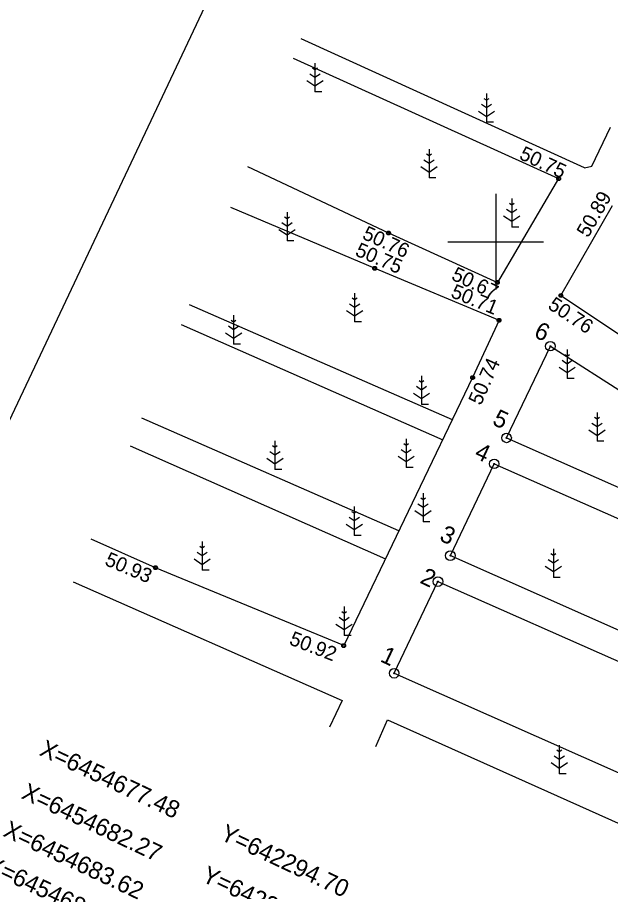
# Model space of a CAD drawing. Extents: x 642240 to 642385, y 6454578 to 6454752.
# Drawn here: x 642275.03 to 642306, y 6454666.45 to 6454711.71 of the extents above; entities that cross this region are included whole.
import ezdxf

# ---------------------------------------------------------------- set-up
doc = ezdxf.new("R2010")
doc.units = 0
for name, color, linetype in [('ABIJOONIS', 7, 'Continuous'), ('KOORDPUNKT', 7, 'Continuous'), ('KORGUS', 7, 'Continuous'), ('MOOTMPUNKT', 7, 'Continuous'), ('PUU', 7, 'Continuous'), ('TEE', 7, 'Continuous'), ('VORK', 7, 'Continuous'), ('VORMISTUS', 7, 'Continuous')]:
    doc.layers.add(name, color=color, linetype=linetype)

msp = doc.modelspace()

# ---------------------------------------------------------------- linework, layer by layer
at = {"layer": 'ABIJOONIS'}
for p, q in [((642300.569, 6454689.765), (642302.855, 6454694.549)), ((642302.855, 6454694.549), (642326.5, 6454679.424)), ((642300.569, 6454689.765), (642336.427, 6454673.878)), ((642297.635, 6454683.621), (642299.923, 6454688.411)), ((642299.923, 6454688.411), (642334.508, 6454673.088)), ((642297.635, 6454683.621), (642327.721, 6454670.292)), ((642294.703, 6454677.483), (642296.988, 6454682.267)), ((642296.988, 6454682.267), (642325.802, 6454669.501)), ((642294.703, 6454677.483), (642319.022, 6454666.708))]:
    msp.add_line(p, q, dxfattribs=at)
at = {"layer": 'KOORDPUNKT'}
for centre, radius in [((642302.855, 6454694.549), 0.25), ((642302.855, 6454694.549), 0.025), ((642302.855, 6454694.549), 0.0221), ((642302.855, 6454694.549), 0.0191), ((642302.855, 6454694.549), 0.0161), ((642302.855, 6454694.549), 0.0132), ((642302.855, 6454694.549), 0.0102), ((642302.855, 6454694.549), 0.00726), ((642302.855, 6454694.549), 0.0043), ((642300.569, 6454689.765), 0.25), ((642300.569, 6454689.765), 0.025), ((642300.569, 6454689.765), 0.0221), ((642300.569, 6454689.765), 0.0191), ((642300.569, 6454689.765), 0.0161), ((642300.569, 6454689.765), 0.0132), ((642300.569, 6454689.765), 0.0102), ((642300.569, 6454689.765), 0.00726), ((642300.569, 6454689.765), 0.0043), ((642299.923, 6454688.411), 0.25), ((642299.923, 6454688.411), 0.025), ((642299.923, 6454688.411), 0.0221), ((642299.923, 6454688.411), 0.0191), ((642299.923, 6454688.411), 0.0161), ((642299.923, 6454688.411), 0.0132), ((642299.923, 6454688.411), 0.0102), ((642299.923, 6454688.411), 0.00726), ((642299.923, 6454688.411), 0.0043), ((642297.635, 6454683.621), 0.25), ((642297.635, 6454683.621), 0.025), ((642297.635, 6454683.621), 0.0221), ((642297.635, 6454683.621), 0.0191), ((642297.635, 6454683.621), 0.0161), ((642297.635, 6454683.621), 0.0132), ((642297.635, 6454683.621), 0.0102), ((642297.635, 6454683.621), 0.00726), ((642297.635, 6454683.621), 0.0043), ((642296.988, 6454682.267), 0.25), ((642296.988, 6454682.267), 0.025), ((642296.988, 6454682.267), 0.0221), ((642296.988, 6454682.267), 0.0191), ((642296.988, 6454682.267), 0.0161), ((642296.988, 6454682.267), 0.0132), ((642296.988, 6454682.267), 0.0102), ((642296.988, 6454682.267), 0.00726), ((642296.988, 6454682.267), 0.0043), ((642294.703, 6454677.483), 0.25), ((642294.703, 6454677.483), 0.025), ((642294.703, 6454677.483), 0.0221), ((642294.703, 6454677.483), 0.0191), ((642294.703, 6454677.483), 0.0161), ((642294.703, 6454677.483), 0.0132), ((642294.703, 6454677.483), 0.0102), ((642294.703, 6454677.483), 0.00726), ((642294.703, 6454677.483), 0.0043)]:
    msp.add_circle(centre, radius, dxfattribs=at)
at = {"layer": 'KORGUS'}
for centre in [(642303.284, 6454703.291), (642294.406, 6454700.456), (642293.686, 6454698.612), (642300.09, 6454697.877), (642303.397, 6454697.191), (642300.175, 6454695.9), (642298.797, 6454692.909), (642282.247, 6454682.993), (642292.067, 6454678.925)]:
    msp.add_circle(centre, 0.1, dxfattribs=at)
at = {"layer": 'MOOTMPUNKT'}
for centre in [(642303.284, 6454703.291), (642294.406, 6454700.456), (642293.686, 6454698.612), (642300.09, 6454697.877), (642303.397, 6454697.191), (642300.175, 6454695.9), (642298.797, 6454692.909), (642282.247, 6454682.993), (642292.067, 6454678.925)]:
    msp.add_circle(centre, 0.075, dxfattribs=at)
at = {"layer": 'PUU'}
for p, q in [((642290.57, 6454709.32), (642290.57, 6454707.82)), ((642290.57, 6454708.57), (642290.303, 6454708.748)), ((642290.57, 6454708.97), (642290.446, 6454709.053)), ((642290.694, 6454709.053), (642290.57, 6454708.97)), ((642290.837, 6454708.748), (642290.57, 6454708.57)), ((642290.146, 6454708.409), (642290.57, 6454708.127)), ((642290.57, 6454708.127), (642290.994, 6454708.409)), ((642290.93, 6454707.82), (642290.57, 6454707.82)), ((642299.52, 6454707.73), (642299.52, 6454706.23)), ((642299.52, 6454707.38), (642299.396, 6454707.463)), ((642299.644, 6454707.463), (642299.52, 6454707.38)), ((642299.096, 6454706.819), (642299.52, 6454706.537)), ((642299.52, 6454706.98), (642299.253, 6454707.158)), ((642299.787, 6454707.158), (642299.52, 6454706.98)), ((642299.52, 6454706.537), (642299.944, 6454706.819)), ((642299.88, 6454706.23), (642299.52, 6454706.23)), ((642296.52, 6454704.48), (642296.396, 6454704.563)), ((642296.52, 6454704.83), (642296.52, 6454703.33)), ((642296.644, 6454704.563), (642296.52, 6454704.48)), ((642296.52, 6454704.08), (642296.253, 6454704.258)), ((642296.787, 6454704.258), (642296.52, 6454704.08)), ((642296.096, 6454703.919), (642296.52, 6454703.637)), ((642296.52, 6454703.637), (642296.944, 6454703.919)), ((642296.88, 6454703.33), (642296.52, 6454703.33)), ((642300.84, 6454701.91), (642300.716, 6454701.993)), ((642300.84, 6454702.26), (642300.84, 6454700.76)), ((642300.964, 6454701.993), (642300.84, 6454701.91)), ((642289.11, 6454701.55), (642289.11, 6454700.05)), ((642300.84, 6454701.51), (642300.573, 6454701.688)), ((642301.107, 6454701.688), (642300.84, 6454701.51)), ((642289.11, 6454700.8), (642288.843, 6454700.978)), ((642289.11, 6454701.2), (642288.986, 6454701.283)), ((642289.234, 6454701.283), (642289.11, 6454701.2)), ((642289.377, 6454700.978), (642289.11, 6454700.8)), ((642300.416, 6454701.349), (642300.84, 6454701.067)), ((642300.84, 6454701.067), (642301.264, 6454701.349)), ((642288.686, 6454700.639), (642289.11, 6454700.357)), ((642289.11, 6454700.357), (642289.534, 6454700.639)), ((642301.2, 6454700.76), (642300.84, 6454700.76)), ((642289.47, 6454700.05), (642289.11, 6454700.05)), ((642292.64, 6454697.32), (642292.64, 6454695.82)), ((642292.64, 6454696.97), (642292.516, 6454697.053)), ((642292.764, 6454697.053), (642292.64, 6454696.97)), ((642292.216, 6454696.409), (642292.64, 6454696.127)), ((642292.64, 6454696.57), (642292.373, 6454696.748)), ((642292.907, 6454696.748), (642292.64, 6454696.57)), ((642292.64, 6454696.127), (642293.064, 6454696.409)), ((642286.32, 6454696.16), (642286.32, 6454694.66)), ((642286.32, 6454695.41), (642286.053, 6454695.588)), ((642286.32, 6454695.81), (642286.196, 6454695.893)), ((642286.444, 6454695.893), (642286.32, 6454695.81)), ((642286.587, 6454695.588), (642286.32, 6454695.41)), ((642293, 6454695.82), (642292.64, 6454695.82)), ((642285.896, 6454695.249), (642286.32, 6454694.967)), ((642286.32, 6454694.967), (642286.744, 6454695.249)), ((642286.68, 6454694.66), (642286.32, 6454694.66)), ((642303.73, 6454694.37), (642303.73, 6454692.87)), ((642303.73, 6454693.62), (642303.463, 6454693.798)), ((642303.73, 6454694.02), (642303.606, 6454694.103)), ((642303.854, 6454694.103), (642303.73, 6454694.02)), ((642303.997, 6454693.798), (642303.73, 6454693.62)), ((642303.306, 6454693.459), (642303.73, 6454693.177)), ((642303.73, 6454693.177), (642304.154, 6454693.459)), ((642296.13, 6454693.01), (642296.13, 6454691.51)), ((642304.09, 6454692.87), (642303.73, 6454692.87)), ((642296.13, 6454692.26), (642295.863, 6454692.438)), ((642296.13, 6454692.66), (642296.006, 6454692.743)), ((642296.254, 6454692.743), (642296.13, 6454692.66)), ((642296.397, 6454692.438), (642296.13, 6454692.26)), ((642295.706, 6454692.099), (642296.13, 6454691.817)), ((642296.13, 6454691.817), (642296.554, 6454692.099)), ((642296.49, 6454691.51), (642296.13, 6454691.51)), ((642305.29, 6454691.09), (642305.29, 6454689.59)), ((642305.29, 6454690.34), (642305.023, 6454690.518)), ((642305.29, 6454690.74), (642305.166, 6454690.823)), ((642305.414, 6454690.823), (642305.29, 6454690.74)), ((642305.557, 6454690.518), (642305.29, 6454690.34)), ((642304.866, 6454690.179), (642305.29, 6454689.897)), ((642305.29, 6454689.897), (642305.714, 6454690.179)), ((642288.48, 6454689.61), (642288.48, 6454688.11)), ((642295.33, 6454689.72), (642295.33, 6454688.22)), ((642288.48, 6454689.26), (642288.356, 6454689.343)), ((642288.604, 6454689.343), (642288.48, 6454689.26)), ((642295.33, 6454689.37), (642295.206, 6454689.453)), ((642295.454, 6454689.453), (642295.33, 6454689.37)), ((642305.65, 6454689.59), (642305.29, 6454689.59)), ((642288.48, 6454688.86), (642288.213, 6454689.038)), ((642288.747, 6454689.038), (642288.48, 6454688.86)), ((642294.906, 6454688.809), (642295.33, 6454688.527)), ((642295.33, 6454688.97), (642295.063, 6454689.148)), ((642295.597, 6454689.148), (642295.33, 6454688.97)), ((642295.33, 6454688.527), (642295.754, 6454688.809)), ((642288.056, 6454688.699), (642288.48, 6454688.417)), ((642288.48, 6454688.417), (642288.904, 6454688.699)), ((642288.84, 6454688.11), (642288.48, 6454688.11)), ((642295.69, 6454688.22), (642295.33, 6454688.22)), ((642296.21, 6454686.53), (642296.086, 6454686.613)), ((642296.21, 6454686.88), (642296.21, 6454685.38)), ((642296.334, 6454686.613), (642296.21, 6454686.53)), ((642292.62, 6454686.18), (642292.62, 6454684.68)), ((642296.21, 6454686.13), (642295.943, 6454686.308)), ((642296.477, 6454686.308), (642296.21, 6454686.13)), ((642292.62, 6454685.43), (642292.353, 6454685.608)), ((642292.62, 6454685.83), (642292.496, 6454685.913)), ((642292.744, 6454685.913), (642292.62, 6454685.83)), ((642292.887, 6454685.608), (642292.62, 6454685.43)), ((642295.786, 6454685.969), (642296.21, 6454685.687)), ((642296.21, 6454685.687), (642296.634, 6454685.969)), ((642292.196, 6454685.269), (642292.62, 6454684.987)), ((642292.62, 6454684.987), (642293.044, 6454685.269)), ((642296.57, 6454685.38), (642296.21, 6454685.38)), ((642292.98, 6454684.68), (642292.62, 6454684.68)), ((642284.68, 6454684.36), (642284.68, 6454682.86)), ((642284.68, 6454683.61), (642284.413, 6454683.788)), ((642284.68, 6454684.01), (642284.556, 6454684.093)), ((642284.804, 6454684.093), (642284.68, 6454684.01)), ((642284.947, 6454683.788), (642284.68, 6454683.61)), ((642303.01, 6454683.98), (642303.01, 6454682.48)), ((642284.256, 6454683.449), (642284.68, 6454683.167)), ((642284.68, 6454683.167), (642285.104, 6454683.449)), ((642303.01, 6454683.23), (642302.743, 6454683.408)), ((642303.01, 6454683.63), (642302.886, 6454683.713)), ((642303.134, 6454683.713), (642303.01, 6454683.63)), ((642303.277, 6454683.408), (642303.01, 6454683.23)), ((642285.04, 6454682.86), (642284.68, 6454682.86)), ((642302.586, 6454683.069), (642303.01, 6454682.787)), ((642303.01, 6454682.787), (642303.434, 6454683.069)), ((642303.37, 6454682.48), (642303.01, 6454682.48)), ((642292.09, 6454680.61), (642291.966, 6454680.693)), ((642292.09, 6454680.96), (642292.09, 6454679.46)), ((642292.214, 6454680.693), (642292.09, 6454680.61)), ((642292.09, 6454680.21), (642291.823, 6454680.388)), ((642292.357, 6454680.388), (642292.09, 6454680.21)), ((642291.666, 6454680.049), (642292.09, 6454679.767)), ((642292.09, 6454679.767), (642292.514, 6454680.049)), ((642292.45, 6454679.46), (642292.09, 6454679.46)), ((642303.32, 6454673.38), (642303.196, 6454673.463)), ((642303.32, 6454673.73), (642303.32, 6454672.23)), ((642303.444, 6454673.463), (642303.32, 6454673.38)), ((642303.32, 6454672.98), (642303.053, 6454673.158)), ((642303.587, 6454673.158), (642303.32, 6454672.98)), ((642302.896, 6454672.819), (642303.32, 6454672.537)), ((642303.32, 6454672.537), (642303.744, 6454672.819)), ((642303.68, 6454672.23), (642303.32, 6454672.23))]:
    msp.add_line(p, q, dxfattribs=at)
at = {"layer": 'TEE'}
msp.add_line((642304.635, 6454703.856), (642289.852, 6454710.587), dxfattribs=at)
for points in [[(642289.43, 6454709.584), (642303.284, 6454703.291), (642300.09, 6454697.877)], [(642304.635, 6454703.856), (642305.026, 6454703.945), (642305.988, 6454705.981)], [(642287.048, 6454703.917), (642294.406, 6454700.456), (642300.09, 6454697.877)], [(642303.397, 6454697.191), (642306.104, 6454701.882)], [(642286.16, 6454701.804), (642293.686, 6454698.612), (642300.175, 6454695.9), (642298.797, 6454692.909), (642292.067, 6454678.925)], [(642303.397, 6454697.191), (642327.608, 6454681.089), (642336.192, 6454678.66), (642338.322, 6454678.459), (642340.577, 6454679.481), (642341.62, 6454679.889)], [(642297.74, 6454690.714), (642284.016, 6454696.704)], [(642283.585, 6454695.679), (642297.237, 6454689.668)], [(642294.948, 6454684.911), (642281.532, 6454690.793)], [(642280.923, 6454689.344), (642294.25, 6454683.461)], [(642292.067, 6454678.925), (642282.247, 6454682.993), (642278.88, 6454684.483)], [(642277.943, 6454682.256), (642291.988, 6454676.07), (642291.331, 6454674.679)], [(642293.745, 6454673.659), (642294.362, 6454675.051), (642310.397, 6454667.878)]]:
    msp.add_lwpolyline(points, dxfattribs=at)
at = {"layer": 'VORK'}
for p, q in [((642300, 6454702.5), (642300, 6454697.5)), ((642297.5, 6454700), (642302.5, 6454700))]:
    msp.add_line(p, q, dxfattribs=at)
at = {"layer": 'VORMISTUS'}
msp.add_lwpolyline([(642323.73, 6454578.092), (642240.093, 6454617.603), (642300.961, 6454746.449), (642384.598, 6454706.938), (642323.73, 6454578.092)], dxfattribs=at)

# ---------------------------------------------------------------- texts
at = {"layer": 'KOORDPUNKT'}
for s, p in [('6', (642301.941, 6454695.055)), ('5', (642299.775, 6454690.484)), ('4', (642298.838, 6454688.746)), ('3', (642297.013, 6454684.439)), ('2', (642295.998, 6454682.22)), ('1', (642293.924, 6454678.122)), ('X=6454677.48', (642276.133, 6454673.232)), ('X=6454682.27', (642275.195, 6454670.984)), ('X=6454683.62', (642274.24, 6454669.014)), ('Y=642294.70', (642285.562, 6454668.834)), ('X=6454688.41', (642273.338, 6454667.188)), ('Y=642296.99', (642284.6, 6454666.652))]:
    msp.add_text(s, height=0.9, rotation=334.7134, dxfattribs=at).set_placement(p)
at = {"layer": 'KORGUS'}
for s, rotation, p in [('50.75', 335.0281, (642301.18, 6454704.341)), ('50.89', 60.0968, (642304.826, 6454700.172)), ('50.76', 335.3905, (642292.99, 6454700.176)), ('50.75', 336.6532, (642292.618, 6454699.3)), ('50.67', 334.8402, (642297.641, 6454698.045)), ('50.71', 337.6557, (642297.61, 6454697.125)), ('50.76', 326.5168, (642302.674, 6454696.546)), ('50.74', 65.8244, (642299.224, 6454691.424)), ('50.93', 336.8794, (642279.55, 6454683.151)), ('50.92', 338.7582, (642289.178, 6454679.005))]:
    msp.add_text(s, height=0.75, rotation=rotation, dxfattribs=at).set_placement(p)

doc.saveas('drawing.dxf')
